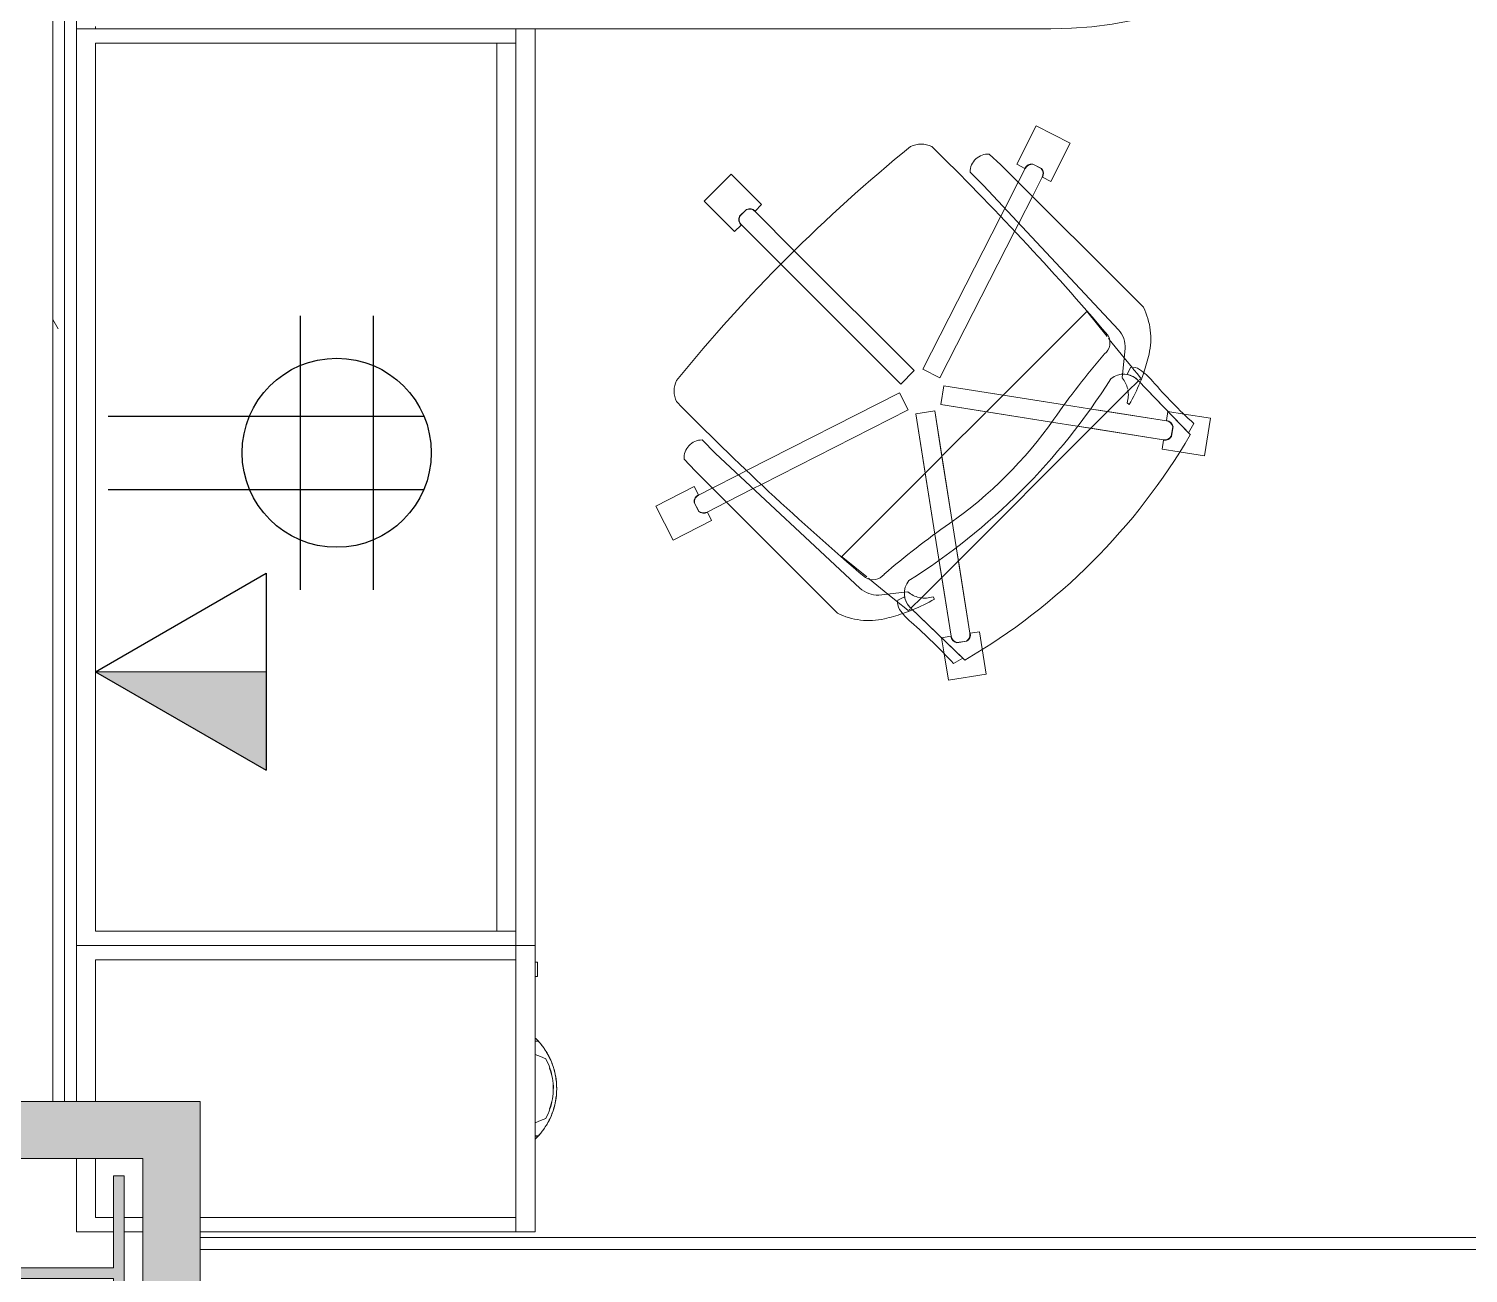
# Model space of a CAD drawing. Header units: inches. Extents: x -1180 to 2011, y -268 to 2143.
# Drawn here: x -777.5 to -702.2, y 1610.3 to 1675.5 of the extents above; entities that cross this region are included whole.
import ezdxf

# ---------------------------------------------------------------- set-up
doc = ezdxf.new("R2010")
doc.units = ezdxf.units.IN
doc.header["$MEASUREMENT"] = 0
for name, color, linetype, lineweight in [('A-ANNO-NOTE', 131, 'Continuous', 13), ('A-WALL', 113, 'Continuous', 13), ('A-WALL-PATT', 111, 'Continuous', 13), ('I-FURN', 30, 'Continuous', 9), ('I-FURN-PNLS', 30, 'Continuous', 9), ('I-WALL', 2, 'Continuous', 13), ('S-COLS', 52, 'Continuous', 13)]:
    doc.layers.add(name, color=color, linetype=linetype, lineweight=lineweight)
pattern_1 = [(0, (0, 0), (30.72, 7.68), [1.267, -21.773, 1.267, -21.773, -122.88]), (0, (0, 0), (30.72, 7.68), [-46.08, 1.267, -44.813, 1.267, -21.773, -53.76]), (0, (0, 0), (30.72, 7.68), [-115.2, 1.267, -14.093, 1.267, -37.133]), (120, (11.52, 3.84), (-22.011075, 22.7643), [1.267, -21.773, 1.267, -21.773, -122.88]), (120, (11.52, 3.84), (-22.011075, 22.7643), [-46.08, 1.267, -44.813, 1.267, -21.773, -53.76]), (120, (11.52, 3.84), (-22.011075, 22.7643), [-115.2, 1.267, -14.093, 1.267, -37.133]), (240, (15.36, 19.2), (-8.708925, -30.4443), [1.267, -21.773, 1.267, -21.773, -122.88]), (240, (15.36, 19.2), (-8.708925, -30.4443), [-46.08, 1.267, -44.813, 1.267, -21.773, -53.76]), (240, (15.36, 19.2), (-8.708925, -30.4443), [-115.2, 1.267, -14.093, 1.267, -37.133])]

# ---------------------------------------------------------------- blocks, each defined once
blk = doc.blocks.new('HP-Bearing Pile-Column - HP10X57-5580024-6TH FLOOR POWER _ SIGNAL')
at = {"layer": 'S-COLS', "lineweight": 9}
blk.add_hatch(color=7, dxfattribs=at).paths.add_polyline_path([(-5.1, 5), (-5.1, 4.435), (-0.2825, 4.435), (-0.2825, -4.435), (-5.1, -4.435), (-5.1, -5), (5.1, -5), (5.1, -4.435), (0.2825, -4.435), (0.2825, 4.435), (5.1, 4.435), (5.1, 5), (-4.9623, 5)], flags=0)
at = {"layer": 'S-COLS', "color": 8, "lineweight": 20}
for p, q in [((5.1, 5), (-5.1, 5)), ((-5.1, 5), (-5.1, 4.435)), ((5.1, 4.435), (5.1, 5)), ((-5.1, 4.435), (-0.2825, 4.435)), ((-0.2825, 4.435), (-0.2825, -4.435)), ((0.2825, -4.435), (0.2825, 4.435)), ((0.2825, 4.435), (5.1, 4.435)), ((-0.2825, -4.435), (-5.1, -4.435)), ((-5.1, -4.435), (-5.1, -5)), ((5.1, -4.435), (0.2825, -4.435)), ((5.1, -5), (5.1, -4.435)), ((-5.1, -5), (5.1, -5))]:
    blk.add_line(p, q, dxfattribs=at)
blk = doc.blocks.new('Zira Wksta 12 - Type 1-V130-6TH FLOOR POWER _ SIGNAL')
at = {"layer": 'I-FURN'}
for p, q in [((-24.173, 93.98), (-24, 93.98)), ((-24.173, 93.98), (-24, 93.98)), ((-24.173, 93.98), (-24, 93.98)), ((-24, 93.987), (-24.167, 93.987)), ((-24, 93.987), (-24.167, 93.987)), ((-24, 93.987), (-24.167, 93.987)), ((-24, 94.141), (-24, 94.157)), ((-24, 94.157), (-24, 94.131)), ((-24, 94.152), (-24, 94.157)), ((-24, 94.157), (-24, 94.154)), ((-24, 94.124), (-24, 94.157)), ((-24, 94.157), (-24, 94.114)), ((-24, 94.154), (-24, 94.114)), ((-24, 94.141), (-24, 94.152)), ((-24, 94.104), (-24, 94.141)), ((-24, 94.104), (-24, 94.141)), ((-24, 94.131), (-24, 94.114)), ((-24, 94.104), (-24, 94.124)), ((-24, 94.114), (-24, 94.048)), ((-24, 94.114), (-24, 94.082)), ((-24, 94.114), (-24, 94.012)), ((-24, 94.012), (-24, 94.104)), ((-24, 94.012), (-24, 94.104)), ((-24, 94.012), (-24, 94.104)), ((-24, 94.082), (-24, 94.012)), ((-24, 94.048), (-24, 94.012)), ((-24, 93.98), (-24, 94.012)), ((-24, 94.012), (-24, 93.987)), ((-24, 93.98), (-24, 94.012)), ((-24, 94.012), (-24, 93.987)), ((-24, 93.98), (-24, 94.012)), ((-24, 94.012), (-24, 93.987)), ((-24, 93.98), (-24, 93.291)), ((-24, 93.639), (-24, 93.98)), ((-24, 93.98), (-24, 93.636)), ((-24, 93.639), (-24, 93.98)), ((-24, 93.98), (-24, 93.291)), ((-24, 93.639), (-24, 93.98)), ((-24, 93.291), (-24, 93.636)), ((-24, 93.636), (-24, 93.291)), ((-24, 93.291), (-24, 93.636)), ((-24, 93.291), (-24, 93.636)), ((-24.561, 93.059), (-24.281, 93.175)), ((-24.561, 93.059), (-24.281, 93.175)), ((-24.561, 93.059), (-24.281, 93.175)), ((-24.281, 93.175), (-24, 93.291)), ((-24.281, 93.175), (-24, 93.291)), ((-24.281, 93.175), (-24, 93.291)), ((-24.281, 89.825), (-24.561, 89.941)), ((-24.281, 89.825), (-24.561, 89.941)), ((-24.281, 89.825), (-24.561, 89.941)), ((-24, 89.709), (-24.281, 89.825)), ((-24, 89.709), (-24.281, 89.825)), ((-24, 89.709), (-24.281, 89.825)), ((-24, 89.364), (-24, 89.709)), ((-24, 89.709), (-24, 89.02)), ((-24, 89.364), (-24, 89.709)), ((-24, 89.709), (-24, 89.02)), ((-24, 89.364), (-24, 89.709)), ((-24, 89.709), (-24, 89.02)), ((-24, 89.02), (-24.173, 89.02)), ((-24, 89.02), (-24.173, 89.02)), ((-24, 89.02), (-24.173, 89.02)), ((-24.167, 89.013), (-24, 89.013)), ((-24.167, 89.013), (-24, 89.013)), ((-24.167, 89.013), (-24, 89.013)), ((-24, 89.02), (-24, 89.361)), ((-24, 89.02), (-24, 89.361)), ((-24, 89.02), (-24, 89.361)), ((-24, 88.988), (-24, 89.02)), ((-24, 88.988), (-24, 89.02)), ((-24, 88.988), (-24, 89.02)), ((-24, 89.013), (-24, 88.988)), ((-24, 89.013), (-24, 88.988)), ((-24, 89.013), (-24, 88.988)), ((-24, 88.988), (-24, 88.886)), ((-24, 88.896), (-24, 88.988)), ((-24, 88.988), (-24, 88.952)), ((-24, 88.941), (-24, 88.988)), ((-24, 88.988), (-24, 88.952)), ((-24, 88.896), (-24, 88.988)), ((-24, 88.952), (-24, 88.918)), ((-24, 88.952), (-24, 88.886)), ((-24, 88.896), (-24, 88.941)), ((-24, 88.918), (-24, 88.886)), ((-24, 88.848), (-24, 88.896)), ((-24, 88.843), (-24, 88.896)), ((-24, 88.843), (-24, 88.896)), ((-24, 88.886), (-24, 88.855)), ((-24, 88.886), (-24, 88.869)), ((-24, 88.886), (-24, 88.855)), ((-24, 88.869), (-24, 88.843)), ((-24, 88.855), (-24, 88.846)), ((-24, 88.855), (-24, 88.843)), ((-24, 88.843), (-24, 88.848)), ((-24, 88.846), (-24, 88.843)), ((-45.633, 70.112), (-47.609, 69.799)), ((-45.633, 70.112), (-47.609, 69.799)), ((-45.415, 68.734), (-45.633, 70.112)), ((-45.415, 68.734), (-45.633, 70.112)), ((-47.609, 69.799), (-47.399, 68.471)), ((-47.609, 69.799), (-47.399, 68.471)), ((-43.651, 66.325), (-46.501, 69.06)), ((-46.394, 68.957), (-43.651, 66.325)), ((-45.281, 67.89), (-45.415, 68.734)), ((-45.281, 67.89), (-45.415, 68.734)), ((-47.399, 68.471), (-47.257, 67.577)), ((-47.399, 68.471), (-47.257, 67.577)), ((-46.583, 68.074), (-46.075, 68.154)), ((-46.583, 68.074), (-46.075, 68.154)), ((-46.081, 68.143), (-46.575, 68.065)), ((-46.081, 68.143), (-46.575, 68.065)), ((-45.287, 64.729), (-45.775, 67.812)), ((-45.137, 63.781), (-45.775, 67.812)), ((-45.759, 67.814), (-45.282, 67.89)), ((-45.759, 67.814), (-45.282, 67.89)), ((-47.257, 67.577), (-46.78, 67.652)), ((-47.257, 67.577), (-46.78, 67.652)), ((-46.763, 67.655), (-46.161, 63.855)), ((-46.763, 67.655), (-46.047, 63.134)), ((-43.686, 66.33), (-44.221, 65.795)), ((-43.573, 66.443), (-43.625, 66.391)), ((-43.412, 66.366), (-43.543, 66.473)), ((-43.008, 66.039), (-43.404, 66.36)), ((-32.372, 59.148), (-39.824, 66.601)), ((-44.221, 65.795), (-45.287, 64.729)), ((-44.911, 65.864), (-44.829, 65.748)), ((-43.344, 65.751), (-42.982, 65.92)), ((-43.337, 65.512), (-41.988, 65.655)), ((-42.471, 65.604), (-42.972, 66.01)), ((-41.503, 64.82), (-42.471, 65.604)), ((-43.495, 65.495), (-43.337, 65.512)), ((-41.444, 64.772), (-41.503, 64.82)), ((-41.002, 65.293), (-33.448, 58.237)), ((-45.287, 64.729), (-46.161, 63.855)), ((-45.137, 63.781), (-45.287, 64.729)), ((-40.105, 63.688), (-41.358, 64.703)), ((-46.161, 63.855), (-53.093, 56.923)), ((-46.161, 63.855), (-46.047, 63.134)), ((-44.93, 62.472), (-45.137, 63.781)), ((-44.93, 62.472), (-45.137, 63.781)), ((-44.422, 59.265), (-40.049, 63.638)), ((-40.046, 63.641), (-40.105, 63.688)), ((-46.047, 63.134), (-45.835, 61.796)), ((-46.047, 63.134), (-45.835, 61.796)), ((-31.233, 62.774), (-33.237, 61.753)), ((-31.233, 62.774), (-33.237, 61.753)), ((-30.325, 60.992), (-31.233, 62.774)), ((-30.325, 60.992), (-31.233, 62.774)), ((-45.835, 61.796), (-45.296, 58.391)), ((-45.835, 61.796), (-44.917, 56.003)), ((-44.422, 59.265), (-44.93, 62.472)), ((-43.93, 56.159), (-44.93, 62.472)), ((-33.01, 61.308), (-34.018, 60.794)), ((-33.01, 61.308), (-34.018, 60.794)), ((-33.237, 61.753), (-33.018, 61.323)), ((-33.237, 61.753), (-33.018, 61.323)), ((-32.336, 60.809), (-32.563, 61.255)), ((-32.336, 60.809), (-32.563, 61.255)), ((-32.557, 61.266), (-32.323, 60.808)), ((-32.557, 61.266), (-32.323, 60.808)), ((-34.018, 60.794), (-35.421, 60.079)), ((-34.018, 60.794), (-35.421, 60.079)), ((-33.274, 60.051), (-32.556, 60.416)), ((-33.274, 60.051), (-32.556, 60.416)), ((-32.549, 60.401), (-32.329, 59.971)), ((-32.549, 60.401), (-32.329, 59.971)), ((-32.329, 59.971), (-30.325, 60.992)), ((-32.329, 59.971), (-30.325, 60.992)), ((-35.851, 59.86), (-43.522, 55.951)), ((-35.851, 59.86), (-43.522, 55.951)), ((-35.421, 60.079), (-35.851, 59.86)), ((-35.421, 60.079), (-35.851, 59.86)), ((-34.643, 59.353), (-33.274, 60.051)), ((-34.643, 59.353), (-33.274, 60.051)), ((-45.296, 58.391), (-44.422, 59.265)), ((-43.93, 56.159), (-44.422, 59.265)), ((-43.068, 55.06), (-35.095, 59.123)), ((-43.068, 55.06), (-35.095, 59.123)), ((-35.095, 59.123), (-34.643, 59.353)), ((-35.095, 59.123), (-34.643, 59.353)), ((-31.802, 58.537), (-32.372, 59.148)), ((-59.037, 58.371), (-59.35, 56.395)), ((-59.037, 58.371), (-59.35, 56.395)), ((-57.709, 58.16), (-59.037, 58.371)), ((-57.709, 58.16), (-59.037, 58.371)), ((-56.815, 58.019), (-57.709, 58.16)), ((-56.815, 58.019), (-57.709, 58.16)), ((-56.891, 57.542), (-56.815, 58.019)), ((-56.891, 57.542), (-56.815, 58.019)), ((-47.593, 56.094), (-45.332, 58.354)), ((-45.296, 58.391), (-44.917, 56.003)), ((-33.448, 58.237), (-32.741, 57.53)), ((-58.298, 57.263), (-55.563, 54.413)), ((-57.392, 56.837), (-57.312, 57.345)), ((-57.392, 56.837), (-57.312, 57.345)), ((-57.303, 57.337), (-57.381, 56.843)), ((-57.303, 57.337), (-57.381, 56.843)), ((-53.093, 56.923), (-56.893, 57.525)), ((-52.373, 56.809), (-56.893, 57.525)), ((-55.563, 54.413), (-58.195, 57.155)), ((-57.128, 56.044), (-57.052, 56.52)), ((-57.128, 56.044), (-57.052, 56.52)), ((-57.05, 56.537), (-53.967, 56.049)), ((-57.05, 56.537), (-53.02, 55.899)), ((-53.093, 56.923), (-53.967, 56.049)), ((-52.373, 56.809), (-53.093, 56.923)), ((-51.034, 56.597), (-52.373, 56.809)), ((-51.034, 56.597), (-52.373, 56.809)), ((-47.629, 56.058), (-51.034, 56.597)), ((-45.241, 55.679), (-51.034, 56.597)), ((-59.35, 56.395), (-57.972, 56.177)), ((-59.35, 56.395), (-57.972, 56.177)), ((-57.972, 56.177), (-57.128, 56.043)), ((-57.972, 56.177), (-57.128, 56.043)), ((-53.967, 56.049), (-55.033, 54.983)), ((-53.967, 56.049), (-53.02, 55.899)), ((-53.02, 55.899), (-51.71, 55.691)), ((-53.02, 55.899), (-51.71, 55.691)), ((-48.503, 55.184), (-47.629, 56.058)), ((-45.241, 55.679), (-47.629, 56.058)), ((-44.917, 56.003), (-43.93, 56.159)), ((-44.917, 56.003), (-43.93, 56.159)), ((-43.522, 55.951), (-43.068, 55.06)), ((-43.522, 55.951), (-43.068, 55.06)), ((-54.986, 55.591), (-55.102, 55.672)), ((-52.876, 50.811), (-48.503, 55.184)), ((-51.71, 55.691), (-48.503, 55.184)), ((-51.71, 55.691), (-45.397, 54.692)), ((-48.503, 55.184), (-45.397, 54.692)), ((-45.397, 54.692), (-45.241, 55.679)), ((-45.397, 54.692), (-45.241, 55.679)), ((-55.711, 54.305), (-55.605, 54.174)), ((-55.629, 54.387), (-55.681, 54.335)), ((-55.033, 54.983), (-55.569, 54.447)), ((-54.75, 54.098), (-54.734, 54.257)), ((-45.19, 54.284), (-49.098, 46.613)), ((-45.19, 54.284), (-49.098, 46.613)), ((-44.299, 53.83), (-45.19, 54.284)), ((-44.299, 53.83), (-45.19, 54.284)), ((-43.14, 54.609), (-43.847, 53.902)), ((-43.14, 54.609), (-43.847, 53.902)), ((-36.897, 48.366), (-43.14, 54.609)), ((-36.897, 48.366), (-43.14, 54.609)), ((-55.598, 54.166), (-55.277, 53.769)), ((-55.248, 53.734), (-54.842, 53.233)), ((-55.158, 53.744), (-54.99, 54.106)), ((-54.894, 52.75), (-54.75, 54.098)), ((-48.361, 45.856), (-44.299, 53.83)), ((-48.361, 45.856), (-44.299, 53.83)), ((-43.847, 53.902), (-37.604, 47.658)), ((-43.847, 53.902), (-37.604, 47.658)), ((-54.842, 53.233), (-54.058, 52.265)), ((-54.058, 52.265), (-54.01, 52.205)), ((-53.941, 52.12), (-52.927, 50.867)), ((-47.475, 44.21), (-54.531, 51.764)), ((-55.839, 50.586), (-48.386, 43.133)), ((-52.927, 50.867), (-52.879, 50.808)), ((-34.798, 46.266), (-36.897, 48.366)), ((-34.798, 46.266), (-36.897, 48.366)), ((-37.604, 47.658), (-35.505, 45.559)), ((-37.604, 47.658), (-35.505, 45.559)), ((-49.318, 46.182), (-50.032, 44.779)), ((-49.318, 46.182), (-50.032, 44.779)), ((-49.098, 46.613), (-49.318, 46.182)), ((-49.098, 46.613), (-49.318, 46.182)), ((-34.444, 46.62), (-34.786, 46.278)), ((-34.444, 46.62), (-34.786, 46.278)), ((-32.853, 45.029), (-34.444, 46.62)), ((-32.853, 45.029), (-34.444, 46.62)), ((-49.289, 44.036), (-48.591, 45.405)), ((-49.289, 44.036), (-48.591, 45.405)), ((-48.591, 45.405), (-48.361, 45.856)), ((-48.591, 45.405), (-48.361, 45.856)), ((-35.517, 45.547), (-35.858, 45.206)), ((-35.517, 45.547), (-35.858, 45.206)), ((-35.858, 45.206), (-34.267, 43.615)), ((-35.858, 45.206), (-34.267, 43.615)), ((-35.063, 45.471), (-34.709, 45.824)), ((-35.063, 45.471), (-34.709, 45.824)), ((-34.697, 45.822), (-35.061, 45.459)), ((-34.697, 45.822), (-35.061, 45.459)), ((-50.032, 44.779), (-50.546, 43.772)), ((-50.032, 44.779), (-50.546, 43.772)), ((-34.267, 43.615), (-32.853, 45.029)), ((-34.267, 43.615), (-32.853, 45.029)), ((-50.991, 43.999), (-52.013, 41.994)), ((-50.991, 43.999), (-52.013, 41.994)), ((-50.561, 43.78), (-50.991, 43.999)), ((-50.561, 43.78), (-50.991, 43.999)), ((-49.655, 43.318), (-49.289, 44.036)), ((-49.655, 43.318), (-49.289, 44.036)), ((-46.768, 43.503), (-47.475, 44.21)), ((-50.046, 43.085), (-50.504, 43.319)), ((-50.046, 43.085), (-50.504, 43.319)), ((-50.493, 43.325), (-50.048, 43.098)), ((-50.493, 43.325), (-50.048, 43.098)), ((-50.231, 41.086), (-49.209, 43.091)), ((-50.231, 41.086), (-49.209, 43.091)), ((-49.209, 43.091), (-49.64, 43.31)), ((-49.209, 43.091), (-49.64, 43.31)), ((-48.386, 43.133), (-47.775, 42.563)), ((-52.013, 41.994), (-50.231, 41.086)), ((-52.013, 41.994), (-50.231, 41.086))]:
    blk.add_line(p, q, dxfattribs=at)
at = {"layer": 'I-FURN', "flags": 128}
for points in [[(-24, 93.291), (-24.281, 93.175), (-24.561, 93.059)], [(-24, 93.291), (-24.281, 93.175), (-24.561, 93.059)], [(-24, 93.291), (-24.281, 93.175), (-24.561, 93.059)], [(-24.561, 89.941), (-24.281, 89.825), (-24, 89.709)], [(-24.561, 89.941), (-24.281, 89.825), (-24, 89.709)], [(-24.561, 89.941), (-24.281, 89.825), (-24, 89.709)]]:
    blk.add_lwpolyline(points, dxfattribs=at)
at = {"layer": 'I-FURN'}
for centre, radius, start, end in [((-21.447, 91.5), 3.685, 137.02895, 137.70289), ((-21.447, 91.5), 3.685, 137.02895, 137.70289), ((-21.447, 91.5), 3.685, 137.02895, 137.70289), ((-21.447, 91.5), 3.685, 137.03852, 137.56704), ((-21.447, 91.5), 3.685, 137.03852, 137.56704), ((-21.447, 91.5), 3.685, 137.03852, 137.56704), ((-21.447, 91.5), 3.685, 222.29711, 222.97105), ((-21.447, 91.5), 3.685, 222.29711, 222.97105), ((-21.447, 91.5), 3.685, 222.29711, 222.97105), ((-21.447, 91.5), 3.685, 222.43296, 222.96148), ((-21.447, 91.5), 3.685, 222.43296, 222.96148), ((-21.447, 91.5), 3.685, 222.43296, 222.96148), ((-29.906, 40.669), 32.885, 120.30746, 149.69597), ((-29.599, 40.358), 33.165, 119.44776, 120.42343), ((-25.848, 87.609), 27.198, 222.48818, 229.01435), ((-46.379, 67.722), 0.407, 120.16515, 189.83485), ((-46.379, 67.722), 0.407, 134.09909, 189.83485), ((-46.362, 67.719), 0.406, 121.61986, 189), ((-46.362, 67.719), 0.406, 162.04795, 189), ((-46.362, 67.719), 0.406, 121.61986, 162.04795), ((-46.379, 67.722), 0.407, 120.16515, 134.09909), ((-46.177, 67.748), 0.406, 62.90411, 76.38014), ((-46.177, 67.748), 0.406, 9, 76.38014), ((-46.161, 67.756), 0.407, 8.16515, 77.83485), ((-46.161, 67.756), 0.407, 8.16515, 77.83485), ((-46.177, 67.748), 0.406, 9, 62.90411), ((-46.139, 64.255), 3.739, 35.09358, 49.01435), ((-40.114, 57.534), 9.612, 112.2631, 119.93341), ((-40.114, 57.534), 9.612, 111.63933, 112.07299), ((-44.381, 65.565), 1.054, 10.20015, 46.17861), ((-44.381, 65.565), 1.054, 320.95537, 46.17861), ((-40.114, 57.534), 9.612, 108.99641, 111.49061), ((-40.114, 57.534), 9.612, 103.04781, 108.99641), ((-43.581, 66.052), 0.613, 347.54268, 35.09358), ((-41.464, 63.358), 3.634, 63.17893, 103.04781), ((-44.403, 64.433), 1.382, 79.01874, 107.94966), ((-44.403, 64.433), 1.382, 50.08783, 77.4248), ((-41.937, 64.271), 1.385, 47.80127, 92.10784), ((-25.52, 36.282), 33.832, 122.22846, 147.77154), ((-41.678, 64.088), 0.763, 59.23375, 140.76625), ((-70.246, 97.016), 42.842, 304.97666, 310.76994), ((-140.947, -52.03), 153.519, 44.47495, 49.52132), ((-32.965, 43.727), 22.194, 124.97666, 145.02334), ((-32.828, 60.963), 0.407, 48.16515, 117.83485), ((-32.828, 60.963), 0.407, 48.16515, 117.83485), ((-32.826, 60.946), 0.406, 90.04795, 117), ((-32.826, 60.946), 0.406, 49.61986, 117), ((-32.826, 60.946), 0.406, 49.61986, 90.04795), ((-32.741, 60.778), 0.406, 297, 4.38014), ((-32.741, 60.778), 0.406, 297, 310.47603), ((-32.728, 60.766), 0.407, 296.16515, 5.83485), ((-32.728, 60.766), 0.407, 296.16515, 5.83485), ((-32.741, 60.778), 0.406, 310.47603, 350.90411), ((-32.741, 60.778), 0.406, 350.90411, 4.38014), ((-32.756, 58.485), 0.956, 270.89014, 3.10986), ((-56.96, 57.141), 0.407, 80.16515, 149.83485), ((-56.96, 57.141), 0.407, 121.96697, 149.83485), ((-56.957, 57.124), 0.406, 81, 148.38014), ((-56.957, 57.124), 0.406, 81, 148.38014), ((-56.96, 57.141), 0.407, 94.09909, 121.96697), ((-56.96, 57.141), 0.407, 80.16515, 94.09909), ((-29.596, 40.361), 33.165, 149.57657, 150.55224), ((-76.847, 36.61), 27.198, 40.98565, 47.51182), ((-56.995, 56.923), 0.407, 192.16515, 233.96697), ((-56.995, 56.923), 0.407, 192.16515, 261.83485), ((-56.986, 56.938), 0.406, 193.61986, 261), ((-56.986, 56.938), 0.406, 193.61986, 261), ((-56.995, 56.923), 0.407, 233.96697, 261.83485), ((-86.254, 81.008), 42.842, 319.23006, 325.02334), ((-46.772, 50.876), 9.612, 150.06659, 157.7369), ((-53.671, 55.165), 1.382, 162.05034, 190.98126), ((-32.593, 54.971), 1.314, 335.04325, 24.95675), ((-53.494, 56.9), 3.739, 220.98565, 234.90642), ((-46.772, 50.876), 9.612, 158.50939, 161.00359), ((-46.772, 50.876), 9.612, 157.92701, 158.36067), ((-54.803, 55.143), 1.054, 223.82139, 259.79985), ((-54.803, 55.143), 1.054, 223.82139, 309.04463), ((-53.671, 55.165), 1.382, 192.5752, 219.91217), ((-97.293, 108.055), 84.963, 309.14745, 320.85255), ((-46.772, 50.876), 9.612, 161.00359, 166.95219), ((-55.291, 54.343), 0.613, 234.90642, 282.45732), ((-52.596, 52.226), 3.634, 166.95219, 206.82107), ((-53.509, 52.699), 1.385, 177.89216, 222.19873), ((-53.326, 52.44), 0.763, 129.23375, 210.76625), ((62.792, 151.709), 153.519, 220.47868, 225.52505), ((-35.085, 45.979), 0.406, 31.52397, 45), ((-35.085, 45.979), 0.406, 337.61986, 45), ((-35.069, 45.987), 0.407, 336.16515, 45.83485), ((-35.069, 45.987), 0.407, 336.16515, 45.83485), ((-35.085, 45.979), 0.406, 351.09589, 31.52397), ((-35.225, 45.831), 0.407, 224.16515, 293.83485), ((-35.225, 45.831), 0.407, 224.16515, 293.83485), ((-35.217, 45.847), 0.406, 225, 238.47603), ((-35.217, 45.847), 0.406, 225, 292.38014), ((-35.217, 45.847), 0.406, 238.47603, 278.90411), ((-35.217, 45.847), 0.406, 278.90411, 292.38014), ((-35.085, 45.979), 0.406, 337.61986, 351.09589), ((-50.201, 43.59), 0.407, 152.16515, 221.83485), ((-50.201, 43.59), 0.407, 152.16515, 221.83485), ((-50.184, 43.588), 0.406, 153, 220.38014), ((-50.184, 43.588), 0.406, 153, 166.47603), ((-50.184, 43.588), 0.406, 166.47603, 206.90411), ((-50.184, 43.588), 0.406, 206.90411, 220.38014), ((-50.017, 43.503), 0.406, 265.61986, 333), ((-50.017, 43.503), 0.406, 265.61986, 319.52397), ((-50.005, 43.49), 0.407, 264.16515, 333.83485), ((-50.005, 43.49), 0.407, 264.16515, 333.83485), ((-50.017, 43.503), 0.406, 319.52397, 333), ((-47.723, 43.518), 0.956, 266.89014, 359.10986), ((-44.209, 43.355), 1.314, 245.04325, 294.95675)]:
    blk.add_arc(centre, radius, start, end, dxfattribs=at)
for points, knots in [([(-24.173, 89.02), (-24.325, 89.187), (-24.598, 89.55), (-24.903, 90.161), (-25.09, 90.818), (-25.174, 91.727), (-25.004, 92.635), (-24.599, 93.45), (-24.325, 93.813), (-24.173, 93.98)], [0, 0, 0, 0, 0.125, 0.25, 0.375, 0.5, 0.75, 0.875, 1, 1, 1, 1]), ([(-24.173, 89.02), (-24.325, 89.187), (-24.598, 89.55), (-24.903, 90.161), (-25.09, 90.818), (-25.174, 91.727), (-25.004, 92.635), (-24.599, 93.45), (-24.325, 93.813), (-24.173, 93.98)], [0, 0, 0, 0, 0.125, 0.25, 0.375, 0.5, 0.75, 0.875, 1, 1, 1, 1]), ([(-24, 94.157), (-24.001, 94.157), (-24.002, 94.156), (-24.004, 94.153), (-24.007, 94.151), (-24.009, 94.149), (-24.012, 94.145), (-24.016, 94.142), (-24.019, 94.139), (-24.023, 94.135), (-24.027, 94.131), (-24.032, 94.127), (-24.041, 94.118), (-24.048, 94.11), (-24.055, 94.104)], [0, 0, 0, 0, 0.125, 0.1875, 0.25, 0.3125, 0.375, 0.4375, 0.5, 0.5625, 0.625, 0.6875, 0.75, 1, 1, 1, 1]), ([(-24, 94.157), (-24.001, 94.157), (-24.002, 94.156), (-24.004, 94.153), (-24.007, 94.151), (-24.009, 94.149), (-24.012, 94.145), (-24.016, 94.142), (-24.019, 94.139), (-24.023, 94.135), (-24.027, 94.131), (-24.032, 94.127), (-24.041, 94.118), (-24.048, 94.11), (-24.055, 94.104)], [0, 0, 0, 0, 0.125, 0.1875, 0.25, 0.3125, 0.375, 0.4375, 0.5, 0.5625, 0.625, 0.6875, 0.75, 1, 1, 1, 1]), ([(-24, 94.157), (-24.001, 94.157), (-24.002, 94.156), (-24.004, 94.153), (-24.007, 94.151), (-24.009, 94.149), (-24.012, 94.145), (-24.016, 94.142), (-24.019, 94.139), (-24.023, 94.135), (-24.027, 94.131), (-24.032, 94.127), (-24.041, 94.118), (-24.048, 94.11), (-24.055, 94.104)], [0, 0, 0, 0, 0.125, 0.1875, 0.25, 0.3125, 0.375, 0.4375, 0.5, 0.5625, 0.625, 0.6875, 0.75, 1, 1, 1, 1]), ([(-24.045, 94.114), (-24.039, 94.119), (-24.031, 94.127), (-24.021, 94.137), (-24.016, 94.142), (-24.012, 94.146), (-24.009, 94.149), (-24.007, 94.151), (-24.004, 94.153), (-24.003, 94.155), (-24.001, 94.156), (-24, 94.157), (-24, 94.157)], [0, 0, 0, 0, 0.25, 0.375, 0.5, 0.5625, 0.625, 0.6875, 0.75, 0.8125, 0.875, 1, 1, 1, 1]), ([(-24.045, 94.114), (-24.039, 94.119), (-24.031, 94.127), (-24.021, 94.137), (-24.016, 94.142), (-24.012, 94.146), (-24.009, 94.149), (-24.007, 94.151), (-24.004, 94.153), (-24.003, 94.155), (-24.001, 94.156), (-24, 94.157), (-24, 94.157)], [0, 0, 0, 0, 0.25, 0.375, 0.5, 0.5625, 0.625, 0.6875, 0.75, 0.8125, 0.875, 1, 1, 1, 1]), ([(-24.045, 94.114), (-24.039, 94.119), (-24.031, 94.127), (-24.021, 94.137), (-24.016, 94.142), (-24.012, 94.146), (-24.009, 94.149), (-24.007, 94.151), (-24.004, 94.153), (-24.003, 94.155), (-24.001, 94.156), (-24, 94.157), (-24, 94.157)], [0, 0, 0, 0, 0.25, 0.375, 0.5, 0.5625, 0.625, 0.6875, 0.75, 0.8125, 0.875, 1, 1, 1, 1]), ([(-24.672, 93.283), (-24.727, 93.183), (-24.791, 93.055), (-24.846, 92.924), (-24.856, 92.898)], [0.15936451, 0.15936451, 0.15936451, 0.15936451, 0.22222222, 0.23762024, 0.23762024, 0.23762024, 0.23762024]), ([(-24.672, 93.283), (-24.727, 93.183), (-24.791, 93.055), (-24.846, 92.924), (-24.856, 92.898)], [0.15936451, 0.15936451, 0.15936451, 0.15936451, 0.22222222, 0.23762024, 0.23762024, 0.23762024, 0.23762024]), ([(-24.672, 93.283), (-24.727, 93.183), (-24.791, 93.055), (-24.846, 92.924), (-24.856, 92.898)], [0.15936451, 0.15936451, 0.15936451, 0.15936451, 0.22222222, 0.23762024, 0.23762024, 0.23762024, 0.23762024]), ([(-25.096, 92.017), (-25.106, 91.946), (-25.12, 91.824), (-25.126, 91.701), (-25.127, 91.65)], [0.40508035, 0.40508035, 0.40508035, 0.40508035, 0.44444444, 0.47265634, 0.47265634, 0.47265634, 0.47265634]), ([(-25.096, 92.017), (-25.106, 91.946), (-25.12, 91.824), (-25.126, 91.701), (-25.127, 91.65)], [0.40508035, 0.40508035, 0.40508035, 0.40508035, 0.44444444, 0.47265634, 0.47265634, 0.47265634, 0.47265634]), ([(-25.096, 92.017), (-25.106, 91.946), (-25.12, 91.824), (-25.126, 91.701), (-25.127, 91.65)], [0.40508035, 0.40508035, 0.40508035, 0.40508035, 0.44444444, 0.47265634, 0.47265634, 0.47265634, 0.47265634]), ([(-24.945, 92.66), (-24.973, 92.575), (-25.009, 92.449), (-25.04, 92.321), (-25.049, 92.28)], [0.28411479, 0.28411479, 0.28411479, 0.28411479, 0.33333333, 0.3562762, 0.3562762, 0.3562762, 0.3562762]), ([(-24.945, 92.66), (-24.973, 92.575), (-25.009, 92.449), (-25.04, 92.321), (-25.049, 92.28)], [0.28411479, 0.28411479, 0.28411479, 0.28411479, 0.33333333, 0.3562762, 0.3562762, 0.3562762, 0.3562762]), ([(-24.945, 92.66), (-24.973, 92.575), (-25.009, 92.449), (-25.04, 92.321), (-25.049, 92.28)], [0.28411479, 0.28411479, 0.28411479, 0.28411479, 0.33333333, 0.3562762, 0.3562762, 0.3562762, 0.3562762]), ([(-25.048, 90.72), (-25.04, 90.679), (-25.009, 90.552), (-24.976, 90.423), (-24.95, 90.336)], [0.64373131, 0.64373131, 0.64373131, 0.64373131, 0.66666667, 0.71591001, 0.71591001, 0.71591001, 0.71591001]), ([(-25.048, 90.72), (-25.04, 90.679), (-25.009, 90.552), (-24.976, 90.423), (-24.95, 90.336)], [0.64373131, 0.64373131, 0.64373131, 0.64373131, 0.66666667, 0.71591001, 0.71591001, 0.71591001, 0.71591001]), ([(-25.048, 90.72), (-25.04, 90.679), (-25.009, 90.552), (-24.976, 90.423), (-24.95, 90.336)], [0.64373131, 0.64373131, 0.64373131, 0.64373131, 0.66666667, 0.71591001, 0.71591001, 0.71591001, 0.71591001]), ([(-24.857, 90.102), (-24.808, 89.982), (-24.751, 89.851), (-24.678, 89.729), (-24.671, 89.718)], [0.76239192, 0.76239192, 0.76239192, 0.76239192, 0.83333333, 0.84070579, 0.84070579, 0.84070579, 0.84070579]), ([(-24.857, 90.102), (-24.808, 89.982), (-24.751, 89.851), (-24.678, 89.729), (-24.671, 89.718)], [0.76239192, 0.76239192, 0.76239192, 0.76239192, 0.83333333, 0.84070579, 0.84070579, 0.84070579, 0.84070579]), ([(-24.857, 90.102), (-24.808, 89.982), (-24.751, 89.851), (-24.678, 89.729), (-24.671, 89.718)], [0.76239192, 0.76239192, 0.76239192, 0.76239192, 0.83333333, 0.84070579, 0.84070579, 0.84070579, 0.84070579]), ([(-24.055, 88.896), (-24.048, 88.89), (-24.039, 88.881), (-24.029, 88.871), (-24.023, 88.865), (-24.019, 88.861), (-24.016, 88.858), (-24.012, 88.855), (-24.009, 88.851), (-24.007, 88.849), (-24.004, 88.847), (-24.002, 88.844), (-24.001, 88.843), (-24, 88.843)], [0, 0, 0, 0, 0.25, 0.375, 0.4375, 0.5, 0.5625, 0.625, 0.6875, 0.75, 0.8125, 0.875, 1, 1, 1, 1]), ([(-24.055, 88.896), (-24.048, 88.89), (-24.039, 88.881), (-24.029, 88.871), (-24.023, 88.865), (-24.019, 88.861), (-24.016, 88.858), (-24.012, 88.855), (-24.009, 88.851), (-24.007, 88.849), (-24.004, 88.847), (-24.002, 88.844), (-24.001, 88.843), (-24, 88.843)], [0, 0, 0, 0, 0.25, 0.375, 0.4375, 0.5, 0.5625, 0.625, 0.6875, 0.75, 0.8125, 0.875, 1, 1, 1, 1]), ([(-24.055, 88.896), (-24.048, 88.89), (-24.039, 88.881), (-24.029, 88.871), (-24.023, 88.865), (-24.019, 88.861), (-24.016, 88.858), (-24.012, 88.855), (-24.009, 88.851), (-24.007, 88.849), (-24.004, 88.847), (-24.002, 88.844), (-24.001, 88.843), (-24, 88.843)], [0, 0, 0, 0, 0.25, 0.375, 0.4375, 0.5, 0.5625, 0.625, 0.6875, 0.75, 0.8125, 0.875, 1, 1, 1, 1]), ([(-24, 88.843), (-24, 88.843), (-24.001, 88.844), (-24.003, 88.845), (-24.004, 88.847), (-24.007, 88.849), (-24.009, 88.851), (-24.012, 88.854), (-24.015, 88.857), (-24.018, 88.86), (-24.021, 88.863), (-24.025, 88.867), (-24.032, 88.874), (-24.039, 88.881), (-24.045, 88.886)], [0, 0, 0, 0, 0.125, 0.1875, 0.25, 0.3125, 0.375, 0.4375, 0.5, 0.5625, 0.625, 0.6875, 0.75, 1, 1, 1, 1]), ([(-24, 88.843), (-24, 88.843), (-24.001, 88.844), (-24.003, 88.845), (-24.004, 88.847), (-24.007, 88.849), (-24.009, 88.851), (-24.012, 88.854), (-24.015, 88.857), (-24.018, 88.86), (-24.021, 88.863), (-24.025, 88.867), (-24.032, 88.874), (-24.039, 88.881), (-24.045, 88.886)], [0, 0, 0, 0, 0.125, 0.1875, 0.25, 0.3125, 0.375, 0.4375, 0.5, 0.5625, 0.625, 0.6875, 0.75, 1, 1, 1, 1]), ([(-24, 88.843), (-24, 88.843), (-24.001, 88.844), (-24.003, 88.845), (-24.004, 88.847), (-24.007, 88.849), (-24.009, 88.851), (-24.012, 88.854), (-24.015, 88.857), (-24.018, 88.86), (-24.021, 88.863), (-24.025, 88.867), (-24.032, 88.874), (-24.039, 88.881), (-24.045, 88.886)], [0, 0, 0, 0, 0.125, 0.1875, 0.25, 0.3125, 0.375, 0.4375, 0.5, 0.5625, 0.625, 0.6875, 0.75, 1, 1, 1, 1])]:
    blk.add_open_spline(points, degree=3, knots=knots, dxfattribs=at)
for points in [[(-24.883, 92.831), (-24.801, 93.043), (-24.708, 93.252), (-24.581, 93.439)], [(-24.586, 93.431), (-24.616, 93.382), (-24.645, 93.333), (-24.672, 93.283)], [(-24.586, 93.431), (-24.616, 93.382), (-24.645, 93.333), (-24.672, 93.283)], [(-24.586, 93.431), (-24.616, 93.382), (-24.645, 93.333), (-24.672, 93.283)], [(-24.581, 93.439), (-24.462, 93.631), (-24.325, 93.813), (-24.173, 93.98)], [(-24.167, 93.987), (-24.303, 93.838), (-24.427, 93.678), (-24.537, 93.508)], [(-24.167, 93.987), (-24.303, 93.838), (-24.427, 93.678), (-24.537, 93.508)], [(-24.167, 93.987), (-24.303, 93.838), (-24.427, 93.678), (-24.537, 93.508)], [(-24.055, 94.104), (-24.069, 94.089), (-24.099, 94.059), (-24.129, 94.028), (-24.144, 94.012)], [(-24.055, 94.104), (-24.069, 94.089), (-24.099, 94.059), (-24.129, 94.028), (-24.144, 94.012)], [(-24.055, 94.104), (-24.069, 94.089), (-24.099, 94.059), (-24.129, 94.028), (-24.144, 94.012)], [(-24.143, 94.012), (-24.132, 94.024), (-24.11, 94.047), (-24.077, 94.082), (-24.055, 94.103), (-24.045, 94.114)], [(-24.143, 94.012), (-24.132, 94.024), (-24.11, 94.047), (-24.077, 94.082), (-24.055, 94.103), (-24.045, 94.114)], [(-24.143, 94.012), (-24.132, 94.024), (-24.11, 94.047), (-24.077, 94.082), (-24.055, 94.103), (-24.045, 94.114)], [(-25.069, 92.177), (-25.027, 92.4), (-24.96, 92.617), (-24.883, 92.831)], [(-24.561, 93.059), (-24.732, 92.742), (-24.969, 92.05), (-24.969, 90.951), (-24.732, 90.259), (-24.561, 89.941)], [(-24.561, 93.059), (-24.732, 92.742), (-24.969, 92.05), (-24.969, 91.317), (-24.91, 90.961)], [(-24.561, 93.059), (-24.732, 92.742), (-24.969, 92.05), (-24.969, 90.951), (-24.732, 90.259), (-24.561, 89.941)], [(-24.894, 92.802), (-24.912, 92.755), (-24.929, 92.708), (-24.945, 92.66)], [(-24.894, 92.802), (-24.912, 92.755), (-24.929, 92.708), (-24.945, 92.66)], [(-24.894, 92.802), (-24.912, 92.755), (-24.929, 92.708), (-24.945, 92.66)], [(-24.857, 92.898), (-24.867, 92.872), (-24.877, 92.847), (-24.887, 92.821)], [(-24.857, 92.898), (-24.867, 92.872), (-24.877, 92.847), (-24.887, 92.821)], [(-24.857, 92.898), (-24.867, 92.872), (-24.877, 92.847), (-24.887, 92.821)], [(-24.778, 92.564), (-24.719, 92.734), (-24.647, 92.9), (-24.561, 93.059)], [(-24.778, 92.564), (-24.719, 92.734), (-24.647, 92.9), (-24.561, 93.059)], [(-24.778, 92.564), (-24.719, 92.734), (-24.647, 92.9), (-24.561, 93.059)], [(-25.132, 91.5), (-25.132, 91.727), (-25.106, 91.952), (-25.061, 92.173)], [(-25.075, 92.144), (-25.083, 92.102), (-25.09, 92.06), (-25.096, 92.017)], [(-25.075, 92.144), (-25.083, 92.102), (-25.09, 92.06), (-25.096, 92.017)], [(-25.075, 92.144), (-25.083, 92.102), (-25.09, 92.06), (-25.096, 92.017)], [(-25.049, 92.28), (-25.056, 92.243), (-25.064, 92.207), (-25.071, 92.17)], [(-25.049, 92.28), (-25.056, 92.243), (-25.064, 92.207), (-25.071, 92.17)], [(-25.049, 92.28), (-25.056, 92.243), (-25.064, 92.207), (-25.071, 92.17)], [(-24.955, 91.5), (-24.955, 91.681), (-24.949, 91.865), (-24.91, 92.039)], [(-24.955, 91.5), (-24.955, 91.681), (-24.949, 91.865), (-24.91, 92.039)], [(-24.955, 91.5), (-24.955, 91.681), (-24.949, 91.865), (-24.91, 92.039)], [(-24.91, 92.039), (-24.88, 92.217), (-24.822, 92.387), (-24.757, 92.555)], [(-24.91, 92.039), (-24.88, 92.217), (-24.822, 92.387), (-24.757, 92.555)], [(-24.91, 92.039), (-24.88, 92.217), (-24.822, 92.387), (-24.757, 92.555)], [(-25.069, 90.822), (-25.111, 91.046), (-25.134, 91.274), (-25.132, 91.5)], [(-25.129, 91.635), (-25.133, 91.545), (-25.132, 91.455), (-25.127, 91.366)], [(-25.129, 91.635), (-25.133, 91.545), (-25.132, 91.455), (-25.127, 91.366)], [(-25.129, 91.635), (-25.133, 91.545), (-25.132, 91.455), (-25.127, 91.366)], [(-25.129, 91.365), (-25.125, 91.237), (-25.111, 91.11), (-25.092, 90.984)], [(-25.129, 91.365), (-25.125, 91.237), (-25.111, 91.11), (-25.092, 90.984)], [(-25.129, 91.365), (-25.125, 91.237), (-25.111, 91.11), (-25.092, 90.984)], [(-24.91, 90.961), (-24.94, 91.139), (-24.965, 91.322), (-24.971, 91.504)], [(-24.91, 90.961), (-24.94, 91.139), (-24.965, 91.322), (-24.971, 91.504)], [(-24.91, 90.961), (-24.94, 91.139), (-24.965, 91.322), (-24.971, 91.504)], [(-25.095, 90.982), (-25.089, 90.94), (-25.082, 90.898), (-25.075, 90.856)], [(-25.095, 90.982), (-25.089, 90.94), (-25.082, 90.898), (-25.075, 90.856)], [(-25.095, 90.982), (-25.089, 90.94), (-25.082, 90.898), (-25.075, 90.856)], [(-25.07, 90.829), (-25.064, 90.793), (-25.056, 90.756), (-25.048, 90.72)], [(-25.07, 90.829), (-25.064, 90.793), (-25.056, 90.756), (-25.048, 90.72)], [(-25.07, 90.829), (-25.064, 90.793), (-25.056, 90.756), (-25.048, 90.72)], [(-24.883, 90.169), (-24.965, 90.38), (-25.027, 90.599), (-25.069, 90.822)], [(-24.778, 90.436), (-24.836, 90.607), (-24.875, 90.782), (-24.91, 90.961)], [(-24.778, 90.436), (-24.836, 90.607), (-24.875, 90.782), (-24.91, 90.961)], [(-24.91, 90.961), (-24.881, 90.783), (-24.822, 90.613), (-24.757, 90.445)], [(-24.778, 90.436), (-24.836, 90.607), (-24.875, 90.782), (-24.91, 90.961)], [(-24.561, 89.941), (-24.647, 90.1), (-24.719, 90.266), (-24.778, 90.436)], [(-24.561, 89.941), (-24.647, 90.1), (-24.719, 90.266), (-24.778, 90.436)], [(-24.778, 90.436), (-24.719, 90.266), (-24.647, 90.1), (-24.561, 89.941)], [(-24.561, 89.941), (-24.647, 90.1), (-24.719, 90.266), (-24.778, 90.436)], [(-24.945, 90.34), (-24.929, 90.292), (-24.913, 90.244), (-24.896, 90.197)], [(-24.945, 90.34), (-24.929, 90.292), (-24.913, 90.244), (-24.896, 90.197)], [(-24.945, 90.34), (-24.929, 90.292), (-24.913, 90.244), (-24.896, 90.197)], [(-24.887, 90.179), (-24.877, 90.153), (-24.867, 90.127), (-24.857, 90.102)], [(-24.887, 90.179), (-24.877, 90.153), (-24.867, 90.127), (-24.857, 90.102)], [(-24.887, 90.179), (-24.877, 90.153), (-24.867, 90.127), (-24.857, 90.102)], [(-24.173, 89.02), (-24.325, 89.187), (-24.598, 89.55), (-24.801, 89.957), (-24.883, 90.169)], [(-24.672, 89.717), (-24.644, 89.667), (-24.614, 89.619), (-24.582, 89.572)], [(-24.672, 89.717), (-24.644, 89.667), (-24.614, 89.619), (-24.582, 89.572)], [(-24.672, 89.717), (-24.644, 89.667), (-24.614, 89.619), (-24.582, 89.572)], [(-24.537, 89.492), (-24.427, 89.322), (-24.303, 89.162), (-24.167, 89.013)], [(-24.537, 89.492), (-24.427, 89.322), (-24.303, 89.162), (-24.167, 89.013)], [(-24.537, 89.492), (-24.427, 89.322), (-24.303, 89.162), (-24.167, 89.013)], [(-24.144, 88.988), (-24.129, 88.972), (-24.099, 88.941), (-24.069, 88.911), (-24.055, 88.896)], [(-24.144, 88.988), (-24.129, 88.972), (-24.099, 88.941), (-24.069, 88.911), (-24.055, 88.896)], [(-24.144, 88.988), (-24.129, 88.972), (-24.099, 88.941), (-24.069, 88.911), (-24.055, 88.896)], [(-24.045, 88.886), (-24.055, 88.897), (-24.077, 88.918), (-24.11, 88.953), (-24.132, 88.976), (-24.143, 88.988)], [(-24.045, 88.886), (-24.055, 88.897), (-24.077, 88.918), (-24.11, 88.953), (-24.132, 88.976), (-24.143, 88.988)], [(-24.045, 88.886), (-24.055, 88.897), (-24.077, 88.918), (-24.11, 88.953), (-24.132, 88.976), (-24.143, 88.988)]]:
    blk.add_open_spline(points, degree=3, dxfattribs=at)
at = {"layer": 'I-FURN-PNLS'}
for p, q in [((-24, 84), (-24, 99)), ((-24, 99), (-6.462, 99)), ((-6.462, 99), (-24, 99)), ((-24, 99), (-24, 84)), ((-24, 84), (-24, 99)), ((-24, 99), (-6.462, 99)), ((-24, 84), (-24, 99)), ((-24, 99), (-24, 93.98)), ((-23, 99), (-24, 99)), ((-23, 99), (-24, 99)), ((-24, 93.98), (-24, 99)), ((-24, 99), (-24, 93.98)), ((-24, 93.98), (-24, 99)), ((-24, 99), (-24, 93.98)), ((-23, 99), (-24, 99)), ((-23, 99), (-24, 99)), ((-23, 99), (-24, 99)), ((-23, 99), (-24, 99)), ((-23, 99), (-24, 99)), ((-24, 99), (-24, 93.98)), ((-24, 93.98), (-24, 99)), ((-24, 99), (-23, 99)), ((-23, 98.25), (-23, 99)), ((-23, 99), (-23, 84)), ((-23, 98.25), (-23, 99)), ((-23, 99), (-23, 98.25)), ((-23, 98.25), (-23, 99)), ((-23, 99), (-23, 98.25)), ((-23, 98.25), (-23, 99)), ((-23, 99), (-23, 84)), ((-6.462, 99), (-23, 99)), ((-23, 99), (-23, 98.25)), ((-23, 98.25), (-23, 99)), ((-23, 99), (-6.462, 99)), ((-3.462, 99), (-2.5, 99)), ((-2.5, 99), (-3.462, 99)), ((-3.462, 99), (-2.5, 99)), ((-2.5, 99), (-3.462, 99)), ((-3.462, 99), (-2.5, 99)), ((-1.935, 99), (0, 99)), ((0, 99), (-1.935, 99)), ((-1.935, 99), (0, 99)), ((0, 99), (-1.935, 99)), ((-1.935, 99), (0, 99)), ((0, 99), (0, 95.169)), ((0, 95.169), (0, 99)), ((0, 99), (0, 95.169)), ((0, 95.169), (0, 99)), ((0, 99), (0, 95.169)), ((-6.462, 98.25), (-23, 98.25)), ((-23, 98.25), (-23, 84.75)), ((-23, 84.75), (-23, 98.25)), ((-23, 98.25), (-6.462, 98.25)), ((-23, 84.75), (-23, 98.25)), ((-23, 84.75), (-23, 98.25)), ((-23, 98.25), (-23, 84.75)), ((-23, 84.75), (-23, 98.25)), ((-23, 98.25), (-23, 84.75)), ((-23, 84.75), (-23, 98.25)), ((-23, 98.25), (-6.462, 98.25)), ((-6.462, 98.25), (-23, 98.25)), ((-2.5, 98.25), (-3.462, 98.25)), ((-3.462, 98.25), (-2.5, 98.25)), ((-3.462, 98.25), (-2.5, 98.25)), ((-2.5, 98.25), (-3.462, 98.25)), ((-1, 98.25), (-1.935, 98.25)), ((-1.935, 98.25), (-1, 98.25)), ((-1.935, 98.25), (-1, 98.25)), ((-1, 98.25), (-1.935, 98.25)), ((-1, 95.169), (-1, 98.25)), ((-1, 98.25), (-1, 95.169)), ((-1, 98.25), (-1, 95.169)), ((-1, 95.169), (-1, 98.25)), ((-24, 93.98), (-24, 93.291)), ((-24, 93.291), (-24, 93.98)), ((-24, 93.98), (-24, 93.291)), ((-24, 93.291), (-24, 93.98)), ((-24, 93.98), (-24, 93.291)), ((-24, 93.98), (-24, 93.291)), ((-24, 93.291), (-24, 93.98)), ((-24, 93.291), (-24, 89.709)), ((-24, 89.709), (-24, 93.291)), ((-24, 93.291), (-24, 89.709)), ((-24, 89.709), (-24, 93.291)), ((-24, 93.291), (-24, 89.709)), ((-24, 93.291), (-24, 89.709)), ((-24, 89.709), (-24, 93.291)), ((-1, 84.75), (-1, 92.169)), ((-1, 92.169), (-1, 84.75)), ((-1, 92.169), (-1, 84.75)), ((-1, 84.75), (-1, 92.169)), ((0, 92.169), (0, 84)), ((0, 84), (0, 92.169)), ((0, 92.169), (0, 84)), ((0, 84), (0, 92.169)), ((0, 92.169), (0, 84)), ((-24, 89.709), (-24, 89.02)), ((-24, 89.02), (-24, 89.709)), ((-24, 89.709), (-24, 89.02)), ((-24, 89.02), (-24, 89.709)), ((-24, 89.709), (-24, 89.02)), ((-24, 89.709), (-24, 89.02)), ((-24, 89.02), (-24, 89.709)), ((-24, 89.02), (-24, 84)), ((-24, 84), (-24, 89.02)), ((-24, 89.02), (-24, 85.515)), ((-24, 84), (-24, 89.02)), ((-24, 89.02), (-24, 84)), ((-24, 89.02), (-24, 85.515)), ((-24, 85.515), (-24, 89.02)), ((-24, 85.625), (-24.125, 85.625)), ((-24.125, 85.625), (-24.125, 85.515)), ((-24.125, 84.875), (-24.125, 85.625)), ((-24.125, 85.515), (-24.125, 84.985)), ((-24, 85.625), (-24, 85.575)), ((-24, 85.515), (-24, 85.625)), ((-24, 85.575), (-24, 85.25)), ((-24, 85.515), (-24, 84.985)), ((-24, 85.515), (-24, 84.985)), ((-24, 84.985), (-24, 85.515)), ((-24, 85.347), (-24, 85.515)), ((-24, 85.25), (-24, 85.347)), ((-24, 85.25), (-24, 85.153)), ((-24, 85.153), (-24, 85.25)), ((-24, 85.153), (-24, 84.925)), ((-24, 84.985), (-24, 85.153)), ((-24.125, 84.985), (-24.125, 84.875)), ((-24.125, 84.875), (-24, 84.875)), ((-24, 84.985), (-24, 84)), ((-24, 84.985), (-24, 84)), ((-24, 84), (-24, 84.985)), ((-24, 84.875), (-24, 84.985)), ((-24, 84.925), (-24, 84.875)), ((-23, 84.75), (-1, 84.75)), ((-1, 84.75), (-23, 84.75)), ((-23, 84), (-23, 84.75)), ((-23, 84), (-23, 84.75)), ((-23, 84.75), (-23, 84)), ((-23, 84), (-23, 84.75)), ((-23, 84.75), (-23, 84)), ((-23, 84), (-23, 84.75)), ((-1, 84.75), (-23, 84.75)), ((-23, 84.75), (-23, 84)), ((-23, 84), (-23, 84.75)), ((-23, 84.75), (-1, 84.75)), ((0, 84), (-24, 84)), ((-24, 84), (0, 84)), ((0, 84), (-24, 84)), ((-24, 84), (-23, 84)), ((-23, 84), (-24, 84)), ((-24, 84), (-23, 84)), ((-23, 84), (-24, 84)), ((-24, 84), (-23, 84)), ((-23, 84), (-24, 84)), ((-24, 84), (-23, 84)), ((-23, 84), (-24, 84)), ((-24, 36), (-24, 84)), ((-24, 84), (0, 84)), ((0, 84), (-24, 84)), ((-24, 84), (-24, 36)), ((-24, 36), (-24, 84)), ((-24, 84), (0, 84)), ((-23, 84), (-24, 84)), ((-24, 84), (-24, 36)), ((-24, 36), (-24, 84)), ((-24, 84), (-23, 84)), ((-23, 84), (0, 84)), ((0, 84), (-23, 84)), ((-23, 83.25), (-23, 84)), ((-23, 84), (-23, 83.25)), ((0, 84), (-23, 84)), ((-23, 84), (-23, 83.25)), ((-23, 83.25), (-23, 84)), ((-23, 84), (0, 84)), ((0, 84), (0, 36)), ((0, 36), (0, 84)), ((0, 84), (0, 36)), ((0, 36), (0, 84)), ((0, 84), (0, 36)), ((-23, 36.75), (-23, 83.25)), ((-23, 83.25), (-23, 36.75)), ((-22, 83.25), (-23, 83.25)), ((-22, 83.25), (-23, 83.25)), ((-1, 83.25), (-23, 83.25)), ((-23, 83.25), (-23, 36.75)), ((-23, 36.75), (-23, 83.25)), ((-23, 83.25), (-1, 83.25)), ((-23, 36.75), (-23, 83.25)), ((-23, 83.25), (-23, 36.75)), ((-23, 83.25), (-1, 83.25)), ((-1, 83.25), (-23, 83.25)), ((-22, 36.75), (-22, 83.25)), ((-22, 83.25), (-22, 36.75)), ((-1, 83.25), (-22, 83.25)), ((-1, 83.25), (-22, 83.25)), ((-22, 36.75), (-22, 83.25)), ((-22, 83.25), (-22, 36.75)), ((-1, 36.75), (-1, 83.25)), ((-1, 83.25), (-1, 36.75)), ((-1, 36.75), (-1, 83.25)), ((-1, 83.25), (-1, 36.75)), ((-1, 83.25), (-1, 36.75)), ((-1, 36.75), (-1, 83.25)), ((-23, 36.75), (-22, 36.75)), ((-22, 36.75), (-23, 36.75)), ((-23, 36.75), (-1, 36.75)), ((-1, 36.75), (-23, 36.75)), ((-23, 36), (-23, 36.75)), ((-23, 36.75), (-23, 36)), ((-1, 36.75), (-23, 36.75)), ((-23, 36.75), (-23, 36)), ((-23, 36), (-23, 36.75)), ((-23, 36.75), (-1, 36.75)), ((-22, 36.75), (-1, 36.75)), ((-1, 36.75), (-22, 36.75)), ((0, 36), (-51, 36)), ((0, 36), (-51, 36)), ((0, 36), (-51, 36)), ((-24, 36), (-51, 36)), ((0, 36), (-24, 36)), ((-24, 36), (0, 36)), ((0, 36), (-24, 36)), ((-24, 36), (-23, 36)), ((-23, 36), (-24, 36)), ((0, 36), (-24, 36)), ((-23, 36), (0, 36)), ((-1, 36), (-23, 36)), ((0, 36), (-1, 36)), ((-1, 36), (-1, 35.877)), ((0, 36), (-1, 36)), ((-1, 36), (0, 36)), ((-1, 35.877), (-1, 36)), ((0, 0), (0, 36)), ((0, 0), (0, 36)), ((0, 0), (0, 36)), ((0, 36), (0, 0)), ((0, 0), (0, 36)), ((0, 36), (0, 0))]:
    blk.add_line(p, q, dxfattribs=at)
blk.add_arc((-51, 15), 21, 90, 270, dxfattribs=at)
blk.add_arc((-51, 15), 21, 90, 270, dxfattribs=at)

msp = doc.modelspace()

# ---------------------------------------------------------------- hatches: boundary and pattern name
at = {"layer": 'A-ANNO-NOTE', "lineweight": 9}
msp.add_hatch(color=256, dxfattribs=at).paths.add_polyline_path([(-765.117, 1636.67), (-765.117, 1641.827), (-774.049, 1641.827)], flags=0)
at = {"layer": 'A-WALL-PATT', "lineweight": 9}
h = msp.add_hatch(dxfattribs=at)
h.set_pattern_fill('FP_1', color=256, style=0, pattern_type=2)
h.set_pattern_definition(pattern_1)
h.paths.add_polyline_path([(-775.674, 1619.327), (-775.674, 1807.911), (-776.299, 1807.911), (-776.299, 1619.327)], flags=0)
for points in [[(-779.424, 1616.327), (-768.587, 1616.327), (-768.587, 1619.327), (-783.587, 1619.327), (-783.587, 1616.327), (-780.049, 1616.327)], [(-768.587, 1601.327), (-768.587, 1616.327), (-771.587, 1616.327), (-771.587, 1601.327)]]:
    msp.add_hatch(color=7, dxfattribs=at).paths.add_polyline_path(points, flags=0)
h = msp.add_hatch(dxfattribs=at)
h.set_pattern_fill('FP_1', color=256, style=0, pattern_type=2)
h.set_pattern_definition(pattern_1)
h.paths.add_polyline_path([(-655.674, 1611.577), (-655.674, 1612.202), (-768.587, 1612.202), (-768.587, 1611.577), (-655.676, 1611.577)], flags=0)

# ---------------------------------------------------------------- linework, layer by layer
at = {"layer": 'A-ANNO-NOTE', "lineweight": 30}
for p, q in [((-763.349, 1660.467), (-763.349, 1646.12)), ((-759.517, 1660.467), (-759.517, 1646.12)), ((-773.396, 1655.21), (-756.869, 1655.21)), ((-773.396, 1651.378), (-756.869, 1651.378)), ((-774.049, 1641.827), (-765.117, 1646.984)), ((-765.117, 1646.984), (-765.117, 1636.67)), ((-774.049, 1641.827), (-765.117, 1636.67))]:
    msp.add_line(p, q, dxfattribs=at)
at = {"layer": 'A-ANNO-NOTE', "lineweight": 9}
for p, q in [((-774.049, 1641.827), (-765.117, 1636.67)), ((-765.117, 1641.827), (-774.049, 1641.827)), ((-765.117, 1636.67), (-765.117, 1641.827))]:
    msp.add_line(p, q, dxfattribs=at)
at = {"layer": 'A-ANNO-NOTE', "lineweight": 30}
msp.add_circle((-761.433, 1653.294), 4.95, dxfattribs=at)
at = {"layer": 'A-WALL'}
for p, q in [((-776.299, 1808.536), (-776.299, 1619.327)), ((-779.424, 1619.327), (-775.674, 1619.327)), ((-768.587, 1612.202), (-768.587, 1608.452)), ((-655.049, 1611.577), (-768.587, 1611.577))]:
    msp.add_line(p, q, dxfattribs=at)
at = {"layer": 'I-WALL'}
for p, q in [((-775.674, 1619.327), (-775.674, 1807.911)), ((-655.674, 1612.202), (-768.587, 1612.202))]:
    msp.add_line(p, q, dxfattribs=at)
at = {"layer": 'I-WALL', "color": 8, "lineweight": 20}
for p, q in [((-768.587, 1619.327), (-775.674, 1619.327)), ((-768.587, 1612.202), (-768.587, 1619.327)), ((-783.587, 1616.327), (-771.587, 1616.327)), ((-771.587, 1616.327), (-771.587, 1604.327))]:
    msp.add_line(p, q, dxfattribs=at)

# ---------------------------------------------------------------- block references
at = {"layer": 'I-FURN', "rotation": 180}
msp.add_blockref('Zira Wksta 12 - Type 1-V130-6TH FLOOR POWER _ SIGNAL', (-775.049, 1711.497), dxfattribs=at)
at = {"layer": 'S-COLS', "lineweight": 9, "rotation": 89.99999999999991}
msp.add_blockref('HP-Bearing Pile-Column - HP10X57-5580024-6TH FLOOR POWER _ SIGNAL', (-777.549, 1610.327), dxfattribs=at)

doc.saveas('drawing.dxf')
